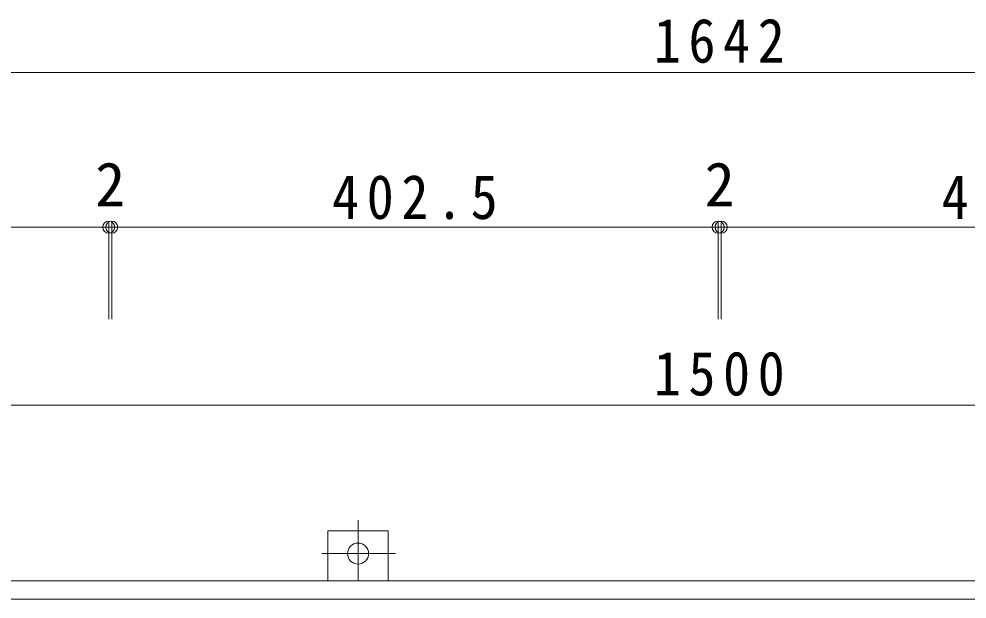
# Model space of a CAD drawing. Units: millimetres at full size, sheet at 1:10. Extents: x -2620 to 2735, y -1962 to 1725.
# Drawn here: x -1863 to -1233, y 1340 to 1725 of the extents above; entities that cross this region are included whole.
import ezdxf
from ezdxf.enums import TextEntityAlignment as Align

# ---------------------------------------------------------------- set-up
doc = ezdxf.new("R2010")
doc.units = ezdxf.units.MM
doc.header["$LTSCALE"] = 10
doc.header["$PDMODE"] = 32
doc.header["$PDSIZE"] = 8
doc.linetypes.add('CHAIN1', pattern=[8, 5, -1, 1, -1])
for name, color, linetype, lineweight in [('0-3', 2, 'Continuous', 9), ('0-E', 3, 'Continuous', 9), ('0-F', 7, 'Continuous', 9)]:
    doc.layers.add(name, color=color, linetype=linetype, lineweight=lineweight)
doc.styles.add('ＭＳ ゴシック', font='')
doc.styles.get('ＭＳ ゴシック').set_extended_font_data('MS Gothic')

msp = doc.modelspace()

# ---------------------------------------------------------------- linework, layer by layer
at = {"layer": '0-3'}
for p, q in [((-576.57, 1351.65), (-2218.57, 1351.65)), ((-588.57, 1339.65), (-2206.57, 1339.65))]:
    msp.add_line(p, q, dxfattribs=at)
at = {"layer": '0-E', "linetype": 'CHAIN1'}
for p, q in [((-1637.57, 1392), (-1637.57, 1351.85)), ((-1612.73, 1369.85), (-1661.62, 1369.85))]:
    msp.add_line(p, q, dxfattribs=at)
at = {"layer": '0-E'}
for p, q in [((-1657.57, 1351.65), (-1657.57, 1384.85)), ((-1617.57, 1384.85), (-1657.57, 1384.85)), ((-1617.57, 1351.65), (-1617.57, 1384.85))]:
    msp.add_line(p, q, dxfattribs=at)
msp.add_circle((-1637.57, 1369.85), 7, dxfattribs=at)
at = {"layer": '0-F'}
for p, q in [((-2218.57, 1689.36), (-576.57, 1689.36)), ((-2205.57, 1586.57), (-1803.07, 1586.57)), ((-1803.07, 1589.57), (-1803.07, 1525.5)), ((-1803.07, 1586.57), (-1801.07, 1586.57)), ((-1801.07, 1589.57), (-1801.07, 1525.5)), ((-1801.07, 1586.57), (-1398.57, 1586.57)), ((-1398.57, 1589.57), (-1398.57, 1525.5)), ((-1398.57, 1586.57), (-1396.57, 1586.57)), ((-1396.57, 1589.57), (-1396.57, 1525.5)), ((-1396.57, 1586.57), (-994.07, 1586.57)), ((-2147.57, 1468.36), (-647.57, 1468.36))]:
    msp.add_line(p, q, dxfattribs=at)
for p in [(-1803.07, 1586.57), (-1801.07, 1586.57), (-1398.57, 1586.57), (-1396.57, 1586.57)]:
    msp.add_point(p, dxfattribs=at)

# ---------------------------------------------------------------- texts
at = {"layer": '0-F', "color": 2, "style": 'ＭＳ ゴシック'}
for p in [(-1812.07, 1591.57), (-1407.57, 1591.57)]:
    msp.add_text('2', height=29.33, dxfattribs=at).set_placement(p, align=Align.BOTTOM_LEFT)
at = {"layer": '0-F', "color": 2, "char_height": 29.33, "attachment_point": 7, "style": 'ＭＳ ゴシック'}
for s, insert in [('\\T1.28;\\W0.9;1642', (-1441.32, 1695.36)), ('\\T1.28;\\W0.9;402.5', (-1654.82, 1591.57)), ('\\T1.28;\\W0.9;402.5', (-1250.32, 1591.57)), ('\\T1.28;\\W0.9;1500', (-1441.32, 1474.36))]:
    msp.add_mtext(s, dxfattribs=dict(at, insert=insert))

doc.saveas('drawing.dxf')
